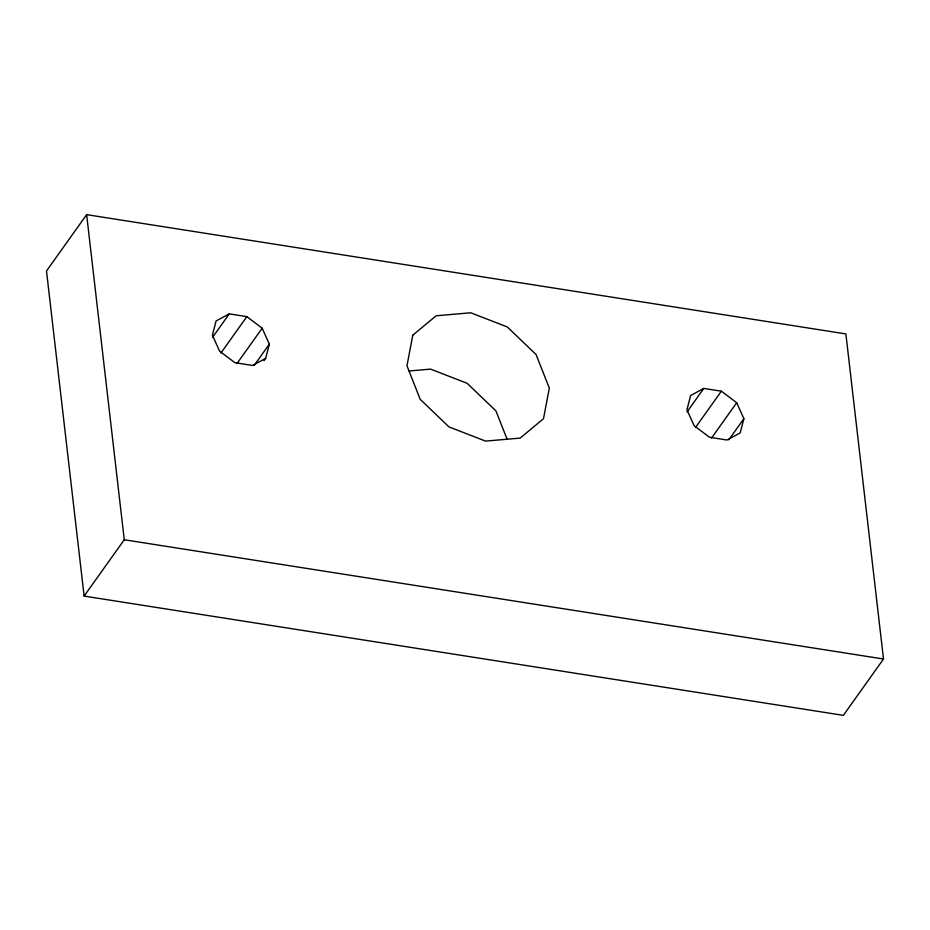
<?xml version="1.0" encoding="UTF-8"?>
<svg xmlns="http://www.w3.org/2000/svg" width="930" height="930" viewBox="0 0 930 930"><rect width="100%" height="100%" fill="white"/><g stroke="black" fill="none" stroke-linecap="round" stroke-linejoin="round"><path stroke-width="1.4" d="M265.655 358.364L269.351 344.147L262.167 328.209L246.845 316.642L229.268 313.875L216.097 320.966L212.412 335.195L219.585 351.133L234.918 362.7L252.495 365.455L265.655 358.364L263.981 360.712M743.872 418.686L740.187 432.915L727.016 440.006L709.439 437.24L694.117 425.673L686.933 409.735L690.63 395.517L703.789 388.426L721.366 391.181L736.7 402.748L743.872 418.686L728.818 439.809M86.641 214.644L46.5 270.99L84.119 596.084L843.359 715.356L883.5 659.01L845.882 333.917L86.641 214.644L124.26 539.749L84.119 596.084M212.54 337.358L229.268 313.875M220.922 353.028L246.845 316.642M237.08 363.421L262.167 328.209M254.297 365.269L269.351 344.147M687.061 411.897L703.789 388.426M695.442 427.568L721.366 391.181M711.601 437.96L736.7 402.748M408.956 371L430.578 369.129L467.162 383.311L495.923 410.886L507.059 439.1M124.26 539.749L883.5 659.01M412.792 335.172L406.968 365.757L420.209 399.342L448.981 426.917L485.565 441.099L520.161 438.1L543.492 418.709L549.316 388.124L536.075 354.539L507.303 326.965L470.72 312.782L436.124 315.781L412.792 335.172"/></g></svg>
